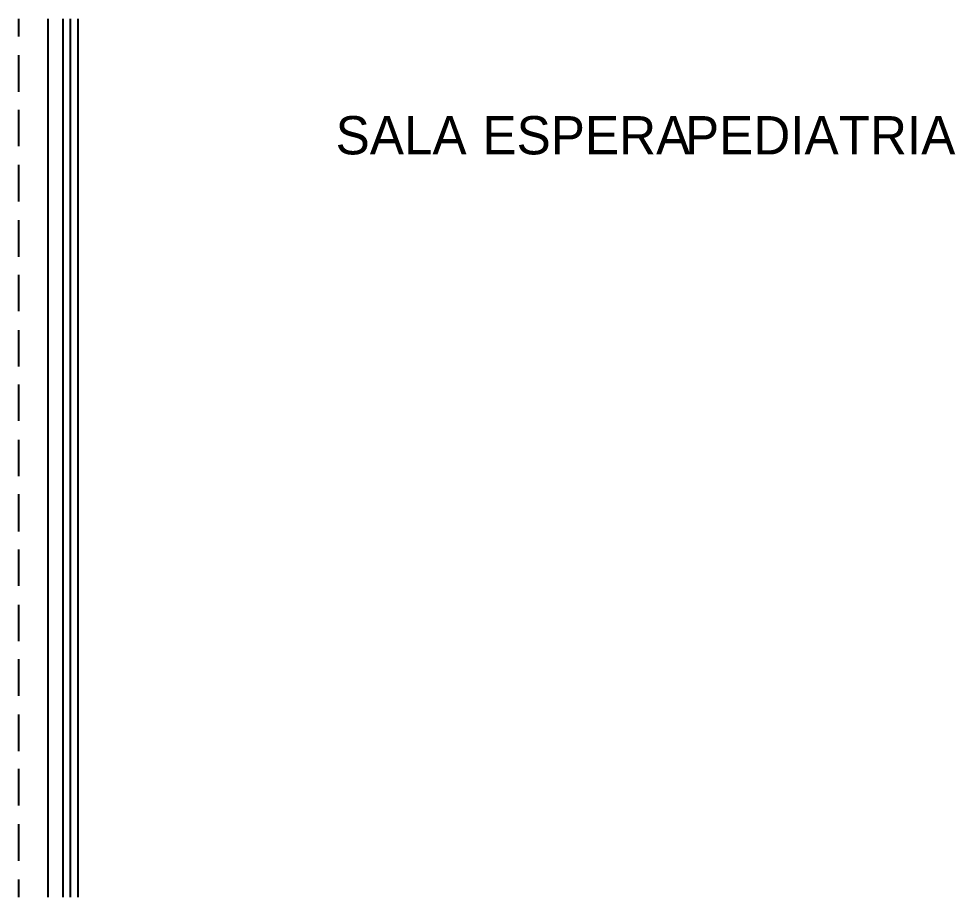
# Model space of a CAD drawing. Header units: metres. Extents: x 0 to 61, y 0 to 90.7.
# Drawn here: x 0 to 4.89, y 63.781 to 68.371 of the extents above; entities that cross this region are included whole.
import ezdxf

# ---------------------------------------------------------------- set-up
doc = ezdxf.new("R2010")
doc.units = ezdxf.units.M
doc.layers.add('MURO_REAL', color=7, linetype='Continuous')
doc.layers.add('ROTULO_REAL', color=7, linetype='Continuous')

msp = doc.modelspace()

# ---------------------------------------------------------------- linework, layer by layer
at = {"layer": 'MURO_REAL'}
for p, q in [((0, 68.2775), (0, 68.3706)), ((0.1518, 68.3706), (0.1518, 63.7812)), ((0.2302, 68.3706), (0.2302, 63.7812)), ((0.2694, 68.3706), (0.2694, 63.7812)), ((0.3086, 68.3706), (0.3086, 63.7812)), ((0, 67.9886), (0, 68.1796)), ((0, 67.7045), (0, 67.8955)), ((0, 67.4155), (0, 67.6065)), ((0, 67.1265), (0, 67.3175)), ((0, 66.8424), (0, 67.0335)), ((0, 66.5535), (0, 66.7445)), ((0, 66.2694), (0, 66.4604)), ((0, 65.9804), (0, 66.1714)), ((0, 65.6914), (0, 65.8873)), ((0, 65.4073), (0, 65.5984)), ((0, 65.1184), (0, 65.3094)), ((0, 64.8343), (0, 65.0253)), ((0, 64.5453), (0, 64.7363)), ((0, 64.2612), (0, 64.4522)), ((0, 63.9722), (0, 64.1633)), ((0, 63.7812), (0, 63.8743))]:
    msp.add_line(p, q, dxfattribs=at)

# ---------------------------------------------------------------- texts
at = {"layer": 'ROTULO_REAL'}
for s, p in [('SALA', (1.6546, 67.6619)), ('ESPERA', (2.421, 67.6619)), ('PEDIATRIA', (3.4785, 67.6619))]:
    msp.add_text(s, height=0.2, dxfattribs=at).set_placement(p)

doc.saveas('drawing.dxf')
